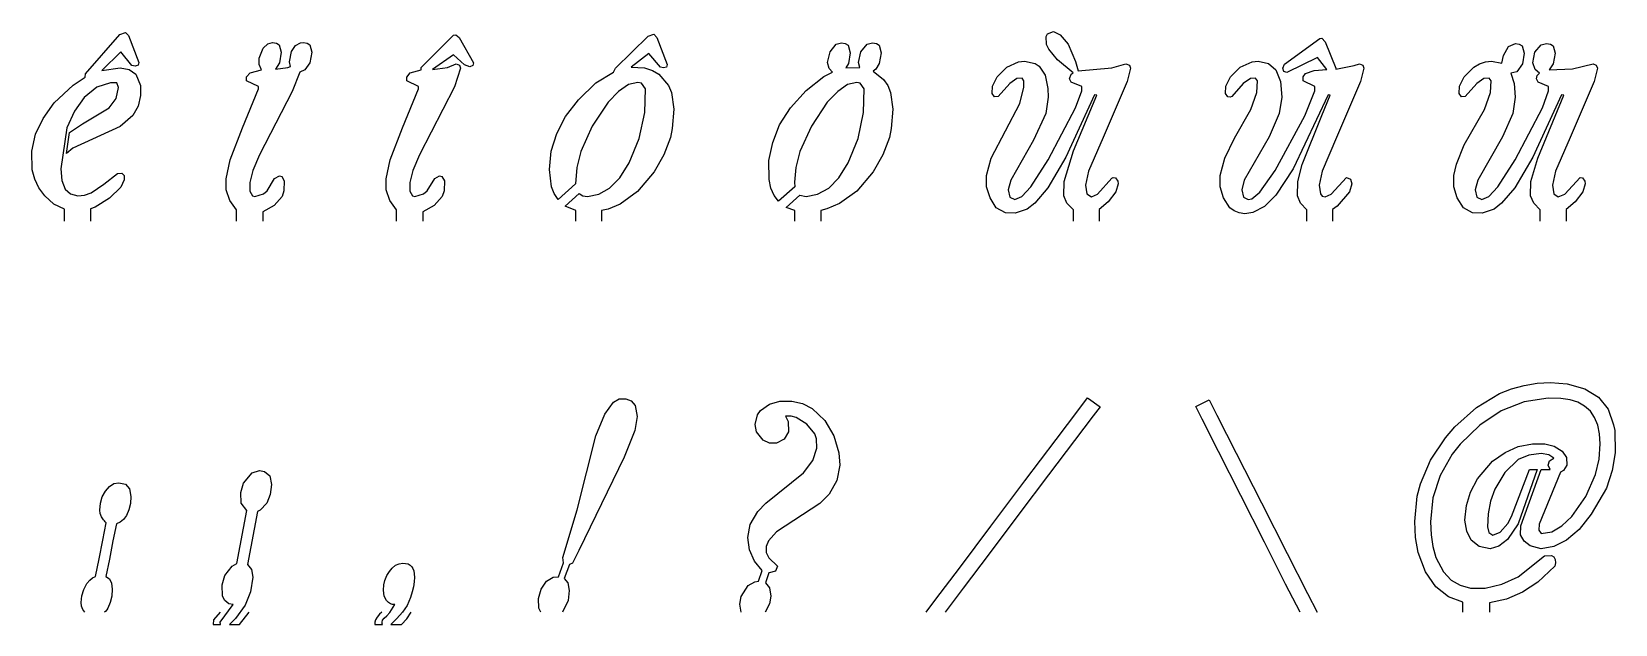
# Model space of a CAD drawing. Extents: x 759 to 2530, y -450 to 67.
# Drawn here: x 1242.7 to 1706.4, y -437.1 to -263.5 of the extents above; entities that cross this region are included whole.
import ezdxf

# ---------------------------------------------------------------- set-up
doc = ezdxf.new("R2010")
doc.units = 0
doc.header["$LTSCALE"] = 10.11836
doc.header["$MEASUREMENT"] = 0

msp = doc.modelspace()

# ---------------------------------------------------------------- linework, layer by layer
at = {"linetype": 'Continuous'}
for points in [[(1252.349417, -319.031891), (1252.349417, -315.490465), (1249.212726, -313.972711), (1246.581952, -311.544304), (1244.861831, -309.217082), (1243.647628, -306.687492), (1242.838159, -303.955534), (1242.736975, -298.49162), (1243.849995, -293.533624), (1246.076034, -288.879178), (1249.313909, -284.325916), (1254.879007, -279.165552), (1258.420433, -276.83833), (1258.521617, -275.826494), (1268.538793, -264.291563), (1270.157731, -263.684462), (1271.068383, -264.595114), (1274.103891, -272.487435), (1273.901524, -273.296904), (1272.990872, -273.600454), (1272.080219, -273.398087), (1268.842344, -269.350743), (1263.277246, -274.814658), (1268.639977, -274.106372), (1271.27075, -274.61229), (1273.193239, -275.927677), (1274.609809, -279.266736), (1274.609809, -282.20106), (1273.901524, -285.337752), (1272.38377, -288.069709), (1268.639977, -291.307584), (1254.777824, -297.580968), (1252.956519, -299.199905), (1253.765988, -293.027706), (1257.610964, -290.498116), (1265.402102, -285.84367), (1267.425774, -283.111713), (1268.134059, -279.873838), (1267.628141, -278.457267), (1265.806836, -278.457267), (1261.860676, -279.772654), (1258.116882, -282.808162), (1255.283742, -286.754322), (1253.057702, -291.611135), (1251.236398, -303.651984), (1251.539948, -307.092226), (1252.551784, -309.621816), (1254.069538, -311.038386), (1256.295578, -311.544304), (1258.218066, -311.341937), (1260.140554, -310.734836), (1263.884348, -308.205246), (1267.830508, -305.068554), (1269.145895, -304.96737), (1269.85418, -305.574472), (1269.85418, -306.889859), (1268.842344, -309.014714), (1265.503285, -312.25259), (1261.354758, -314.883363), (1259.938187, -315.389281), (1259.938187, -319.031891)], [(1401.999962, -319.031891), (1401.999962, -315.895199), (1398.964454, -314.579812), (1403.011798, -310.937203), (1404.124817, -311.544304), (1405.440204, -311.746672), (1408.779263, -311.13957), (1411.915954, -309.318265), (1414.951462, -306.282757), (1417.68342, -301.931862), (1420.617744, -294.747827), (1422.236682, -287.159057), (1422.439049, -280.278572), (1421.224846, -278.558451), (1420.21301, -278.356084), (1417.481052, -278.963185), (1414.546728, -280.986857), (1411.51122, -284.123549), (1406.856774, -291.206401), (1403.517716, -298.592804), (1402.303512, -303.247249), (1401.898778, -308.104062), (1396.839598, -312.657324), (1395.726578, -310.937203), (1394.91711, -308.913531), (1394.310008, -303.854351), (1394.815926, -298.49162), (1396.434864, -293.331256), (1399.065637, -288.37326), (1402.80943, -283.415264), (1407.86861, -278.457267), (1413.028974, -275.320576), (1413.636076, -274.207556), (1423.248518, -264.797481), (1424.867455, -264.19038), (1425.778108, -265.202216), (1428.813616, -273.094536), (1428.611248, -273.904005), (1427.700596, -274.106372), (1426.789944, -273.904005), (1423.450885, -269.856661), (1418.290521, -273.904005), (1422.135498, -274.106372), (1424.462721, -274.814658), (1426.385209, -275.927677), (1429.21835, -279.266736), (1430.027819, -281.290408), (1430.736104, -286.147221), (1430.230186, -291.813502), (1429.724268, -294.444276), (1427.80178, -299.60464), (1424.968639, -304.562636), (1420.111826, -310.330101), (1415.052646, -313.972711), (1411.51122, -315.490465), (1409.588732, -315.895199), (1409.588732, -319.031891)], [(1547.704346, -319.031891), (1547.704346, -315.692832), (1545.781857, -313.770344), (1544.871205, -311.544304), (1544.972388, -307.395777), (1547.704346, -298.390436), (1554.58483, -282.099877), (1553.876545, -281.998693), (1545.478306, -300.211741), (1540.216759, -309.217082), (1536.371782, -313.770344), (1534.145743, -315.490465), (1530.705501, -316.704668), (1527.87236, -316.603484), (1525.140403, -315.08573), (1523.319098, -312.151406), (1522.307262, -308.913531), (1522.307262, -305.574472), (1523.622649, -300.515292), (1532.020888, -284.528283), (1533.235091, -279.772654), (1533.235091, -277.850166), (1532.729173, -277.14188), (1531.110235, -277.243064), (1529.086563, -278.659634), (1525.646321, -282.504611), (1524.634485, -282.605795), (1523.9262, -281.593959), (1524.027383, -279.469103), (1525.34277, -276.737146), (1528.175911, -273.904005), (1531.616153, -272.285068), (1533.437458, -272.0827), (1536.472966, -272.790986), (1537.687169, -273.600454), (1539.40729, -276.231228), (1540.216759, -280.177388), (1540.317943, -282.706978), (1539.609658, -287.462608), (1536.068232, -295.253745), (1529.390114, -306.991042), (1528.580645, -309.824183), (1529.086563, -311.949039), (1530.604317, -312.657324), (1532.627989, -311.746672), (1535.258763, -308.913531), (1540.317943, -301.02121), (1548.311447, -285.84367), (1550.132752, -280.78449), (1550.132752, -279.570287), (1547.097244, -278.2549), (1546.591326, -277.344248), (1547.097244, -275.927677), (1547.603162, -275.522943), (1543.0499, -271.77915), (1540.52031, -268.642458), (1539.812025, -267.225888), (1539.710841, -264.898665), (1540.115576, -264.089196), (1541.835697, -263.482094), (1543.859369, -264.392747), (1546.186592, -267.124704), (1548.311447, -272.183884), (1549.120916, -274.915841), (1558.935725, -274.106372), (1563.084253, -272.892169), (1564.096089, -273.296904), (1564.39964, -274.207556), (1563.488987, -278.052533), (1556.406135, -294.444276), (1552.156424, -304.360269), (1551.245772, -308.407613), (1551.650506, -311.038386), (1552.965893, -311.847855), (1554.787198, -311.13957), (1558.935725, -306.383941), (1559.34046, -306.181574), (1560.048745, -306.282757), (1560.75703, -307.294593), (1560.858214, -308.104062), (1560.149928, -310.431285), (1557.923889, -313.365609), (1555.293116, -315.591648), (1555.293116, -319.031891)], [(1302.73885, -319.031891), (1302.73885, -315.692832), (1300.715178, -312.960875), (1299.703342, -309.824183), (1299.703342, -306.586308), (1300.816362, -301.02121), (1304.458971, -291.611135), (1309.113417, -280.278572), (1309.113417, -279.570287), (1305.673174, -277.850166), (1305.673174, -276.737146), (1306.68501, -275.522943), (1310.024069, -274.713474), (1309.315784, -273.094536), (1309.315784, -271.273232), (1310.529987, -268.338907), (1311.845374, -267.02352), (1313.261944, -266.618786), (1314.374964, -266.821153), (1315.184433, -267.327071), (1315.791534, -269.451927), (1315.285616, -272.588618), (1314.071413, -274.511107), (1317.714023, -274.005189), (1318.523492, -273.701638), (1318.219941, -272.285068), (1318.827042, -269.24956), (1319.940062, -267.529438), (1321.457816, -266.71997), (1322.267285, -266.618786), (1323.380304, -266.821153), (1324.189773, -267.327071), (1324.796875, -269.451927), (1324.189773, -272.588618), (1322.672019, -274.713474), (1321.255449, -275.320576), (1319.02941, -280.986857), (1309.416968, -299.60464), (1307.494479, -304.157902), (1306.583827, -307.699328), (1306.583827, -310.228918), (1307.393296, -311.544304), (1308.101581, -311.746672), (1310.631171, -311.038386), (1311.643007, -310.127734), (1313.869046, -306.485124), (1315.285616, -305.675656), (1315.993902, -305.878023), (1316.702187, -307.19341), (1316.601003, -310.127734), (1316.095085, -311.746672), (1313.767862, -314.377445), (1310.428804, -316.299934), (1310.428804, -319.031891)], [(1349.586857, -319.031891), (1349.586857, -315.692832), (1347.563185, -312.960875), (1346.551349, -309.824183), (1346.551349, -306.586308), (1347.664368, -301.02121), (1351.306978, -291.611135), (1355.961424, -280.278572), (1355.961424, -279.570287), (1352.521181, -277.850166), (1352.521181, -276.83833), (1353.533017, -275.522943), (1356.770892, -274.713474), (1356.770892, -274.005189), (1366.180967, -264.49393), (1366.889252, -264.392747), (1367.901088, -265.202216), (1372.049616, -272.588618), (1371.847249, -273.398087), (1371.03778, -273.802822), (1369.418842, -273.19572), (1366.180967, -270.261396), (1360.109951, -274.61229), (1364.460846, -274.005189), (1366.990436, -272.892169), (1368.002272, -273.296904), (1368.305823, -274.207556), (1366.484518, -279.67147), (1356.264974, -299.60464), (1354.342486, -304.157902), (1353.431834, -307.699328), (1353.431834, -310.228918), (1354.241302, -311.544304), (1354.949588, -311.746672), (1357.479178, -311.038386), (1358.491014, -310.127734), (1360.717053, -306.485124), (1362.133623, -305.675656), (1362.841908, -305.878023), (1363.550194, -307.19341), (1363.44901, -310.127734), (1362.943092, -311.746672), (1360.615869, -314.377445), (1357.27681, -316.299934), (1357.27681, -319.031891)], [(1466.150364, -319.031891), (1466.150364, -315.895199), (1463.620774, -314.984547), (1467.668118, -311.341937), (1469.489423, -311.746672), (1472.828482, -311.13957), (1476.066357, -309.318265), (1479.000681, -306.282757), (1481.732638, -301.931862), (1484.666963, -294.747827), (1486.2859, -287.159057), (1486.488268, -280.278572), (1485.274064, -278.558451), (1484.262228, -278.356084), (1481.530271, -278.963185), (1478.69713, -280.986857), (1475.661622, -284.123549), (1471.007177, -291.206401), (1467.668118, -298.592804), (1466.453915, -303.247249), (1466.04918, -307.598144), (1466.150364, -308.913531), (1461.394735, -313.163242), (1460.079348, -311.443121), (1459.168696, -309.318265), (1458.662778, -306.788675), (1458.561594, -301.223577), (1459.674614, -295.96203), (1461.698286, -290.801666), (1464.936161, -285.84367), (1469.489423, -280.683306), (1474.649786, -276.635962), (1477.179376, -275.320576), (1476.16754, -274.30874), (1475.762806, -272.487435), (1476.471091, -269.350743), (1478.292396, -267.124704), (1479.81015, -266.71997), (1480.92317, -266.922337), (1481.732638, -267.428255), (1482.33974, -269.654294), (1481.833822, -272.790986), (1481.125537, -274.106372), (1485.172881, -274.005189), (1484.768146, -272.487435), (1485.476432, -269.350743), (1487.297736, -267.124704), (1488.916674, -266.71997), (1490.029694, -266.922337), (1490.839162, -267.428255), (1491.446264, -269.654294), (1490.839162, -272.790986), (1489.827326, -274.511107), (1489.119041, -275.017025), (1492.154549, -277.546615), (1493.368752, -279.266736), (1494.178221, -281.290408), (1494.886506, -286.147221), (1494.380588, -291.813502), (1493.87467, -294.444276), (1491.952182, -299.60464), (1489.119041, -304.562636), (1484.262228, -310.228918), (1479.203048, -313.871527), (1475.560439, -315.389281), (1473.739134, -315.895199), (1473.739134, -319.031891)], [(1616.003276, -319.031891), (1616.003276, -315.692832), (1614.181971, -313.770344), (1613.271318, -311.544304), (1613.372502, -307.395777), (1614.687889, -302.43778), (1620.455354, -288.069709), (1622.88376, -282.099877), (1622.276659, -281.998693), (1612.057115, -303.651984), (1606.997935, -311.341937), (1603.658876, -314.680996), (1600.218634, -316.502301), (1597.891411, -316.805852), (1596.272474, -316.603484), (1594.75472, -315.996383), (1593.540516, -315.08573), (1591.618028, -312.151406), (1590.707376, -308.913531), (1590.707376, -305.574472), (1592.022762, -300.515292), (1594.855903, -294.646643), (1599.611532, -286.248404), (1601.432837, -281.290408), (1601.635204, -277.850166), (1601.028103, -277.14188), (1599.510349, -277.243064), (1597.385493, -278.659634), (1594.046434, -282.504611), (1593.6417, -282.706978), (1592.933415, -282.605795), (1592.22513, -281.593959), (1592.326313, -279.469103), (1593.742884, -276.737146), (1596.576024, -273.904005), (1600.016267, -272.285068), (1601.837572, -272.0827), (1604.87308, -272.790986), (1606.997935, -274.713474), (1608.313322, -278.052533), (1608.718056, -282.706978), (1607.908588, -287.462608), (1604.974263, -294.343092), (1597.689044, -306.991042), (1596.980759, -309.824183), (1597.486677, -311.949039), (1598.903247, -312.657324), (1599.915083, -312.454957), (1602.242306, -310.532468), (1606.795568, -304.157902), (1615.497358, -288.170893), (1618.431682, -280.78449), (1618.431682, -279.570287), (1614.99144, -277.850166), (1614.99144, -276.737146), (1615.699725, -275.72531), (1618.229315, -274.814658), (1621.871924, -274.61229), (1619.139967, -271.070864), (1610.23581, -275.421759), (1609.325158, -275.118208), (1609.021607, -274.207556), (1609.527525, -272.993353), (1619.848252, -265.505766), (1620.455354, -265.404583), (1621.366006, -266.416419), (1624.502698, -274.207556), (1624.502698, -274.511107), (1629.865429, -273.398087), (1631.484366, -272.892169), (1632.395019, -273.296904), (1632.69857, -274.207556), (1631.787917, -278.052533), (1624.705065, -294.444276), (1620.556538, -304.360269), (1619.645885, -308.407613), (1620.05062, -311.038386), (1620.556538, -311.645488), (1621.366006, -311.847855), (1623.187311, -311.13957), (1627.63939, -306.181574), (1628.853593, -306.687492), (1629.258327, -308.104062), (1628.550042, -310.431285), (1624.907432, -314.579812), (1623.592046, -315.591648), (1623.592046, -319.031891)], [(1684.403389, -319.031891), (1684.403389, -315.692832), (1682.480901, -313.770344), (1681.570248, -311.544304), (1681.671432, -307.395777), (1683.695104, -300.515292), (1691.283874, -282.099877), (1690.575589, -281.998693), (1682.17735, -300.211741), (1676.915803, -309.217082), (1673.070826, -313.770344), (1670.844787, -315.490465), (1667.404544, -316.704668), (1664.571404, -316.603484), (1661.94063, -315.08573), (1660.018142, -312.151406), (1659.107489, -308.913531), (1659.107489, -305.574472), (1659.815774, -302.336597), (1662.142997, -296.670315), (1668.011646, -286.248404), (1669.832951, -281.290408), (1670.035318, -277.850166), (1669.428216, -277.14188), (1667.910462, -277.243064), (1665.785607, -278.659634), (1662.446548, -282.504611), (1661.333528, -282.605795), (1660.625243, -281.593959), (1660.726427, -279.469103), (1662.142997, -276.737146), (1664.976138, -273.904005), (1666.595076, -272.892169), (1668.315197, -272.285068), (1670.136502, -272.0827), (1673.17201, -272.689802), (1673.576744, -270.463763), (1675.094498, -267.832989), (1677.11817, -266.922337), (1678.23119, -267.124704), (1679.040658, -267.630622), (1679.64776, -269.755478), (1679.141842, -272.892169), (1677.522904, -275.219392), (1675.802783, -275.624126), (1676.713436, -278.659634), (1677.016986, -282.706978), (1676.308701, -287.462608), (1673.374377, -294.343092), (1666.089158, -306.991042), (1665.279689, -309.824183), (1665.785607, -311.949039), (1667.303361, -312.657324), (1669.327033, -311.746672), (1671.957806, -308.913531), (1677.016986, -301.02121), (1685.010491, -285.84367), (1686.831796, -280.78449), (1686.831796, -279.570287), (1683.796288, -278.2549), (1683.29037, -277.344248), (1683.492737, -276.332412), (1684.201022, -275.624126), (1682.885635, -274.61229), (1682.17735, -272.588618), (1682.784452, -269.451927), (1684.605756, -267.327071), (1686.224694, -266.922337), (1687.337714, -267.124704), (1688.147182, -267.630622), (1688.754284, -269.755478), (1688.147182, -272.892169), (1687.034163, -274.713474), (1693.813464, -274.409923), (1699.88448, -272.892169), (1700.795132, -273.296904), (1701.098683, -274.207556), (1700.188031, -278.052533), (1693.105179, -294.444276), (1688.855468, -304.360269), (1687.944815, -308.407613), (1688.34955, -311.038386), (1689.664936, -311.847855), (1691.587425, -311.13957), (1696.039503, -306.181574), (1696.747788, -306.282757), (1697.456074, -307.294593), (1697.557257, -308.104062), (1696.848972, -310.431285), (1694.622933, -313.365609), (1691.992159, -315.591648), (1691.992159, -319.031891)], [(1504.600132, -433.571726), (1507.472507, -429.740614), (1514.322017, -420.627895), (1523.537985, -408.37347), (1533.509732, -395.117238), (1542.626581, -382.999101), (1549.277854, -374.158958), (1551.852873, -370.73671)], [(1551.852873, -370.73671), (1552.797253, -371.418763), (1554.551103, -372.685432), (1555.495483, -373.367484)], [(1661.738263, -433.571726), (1661.738263, -430.637402), (1657.488552, -429.018464), (1653.845942, -426.08414), (1650.810434, -421.733245), (1648.685578, -416.066963), (1647.87611, -411.716068), (1647.673742, -406.960439), (1648.382028, -399.574036), (1649.29268, -395.931427), (1652.227004, -389.050942), (1656.679083, -382.474008), (1659.41104, -379.236133), (1665.684423, -373.569851), (1672.463724, -369.522507), (1676.00515, -368.105937), (1679.64776, -367.094101), (1683.492737, -366.486999), (1687.337714, -366.284632), (1692.29571, -366.689366), (1697.456074, -368.105937), (1701.402234, -370.534343), (1704.235375, -374.075769), (1705.854312, -378.629031), (1706.259047, -380.349152), (1706.36023, -386.824903), (1705.449578, -392.08645), (1703.729457, -397.246814), (1699.277378, -404.835584), (1695.735952, -409.287662), (1692.093343, -412.424354), (1688.34955, -414.346842), (1684.605756, -414.953944), (1681.469065, -414.144475), (1679.64776, -412.727904), (1678.635924, -410.9066), (1678.737108, -408.275826), (1684.605756, -391.782899), (1687.23653, -391.782899), (1686.730612, -390.467512), (1687.135346, -389.253309), (1688.34955, -388.44384), (1686.932979, -387.432004), (1684.605756, -387.02727), (1681.06433, -387.533188), (1677.927639, -388.848575), (1673.981478, -392.592368), (1671.047154, -397.550364), (1669.832951, -400.990607), (1669.124666, -404.7344), (1668.922298, -408.579377), (1669.327033, -410.198314), (1670.541236, -411.007783), (1672.666092, -410.097131), (1674.892131, -407.567541), (1676.00515, -405.543869), (1681.266698, -391.782899), (1683.492737, -391.782899), (1677.927639, -407.668724), (1674.790947, -412.221986), (1672.261357, -414.245658), (1669.731767, -414.953944), (1666.493892, -414.346842), (1664.166669, -412.424354), (1662.851282, -409.79358), (1662.345364, -406.555705), (1662.750099, -402.305994), (1663.964302, -398.359833), (1665.987974, -394.514856), (1670.440052, -389.354493), (1674.082662, -386.723719), (1677.927639, -385.003598), (1682.076166, -384.194129), (1685.718776, -384.194129), (1688.450733, -384.902414), (1690.777956, -386.420168), (1692.093343, -388.241473), (1692.194526, -390.467512), (1691.18269, -392.08645), (1690.272038, -392.491184), (1684.099838, -407.769908), (1683.998655, -409.490029), (1684.605756, -410.501865), (1687.742448, -409.995947), (1690.676772, -408.275826), (1693.611097, -405.543869), (1697.759624, -399.67522), (1700.592765, -393.19947), (1701.604601, -388.747391), (1701.908152, -384.194129), (1701.705785, -381.259805), (1701.199867, -378.730215), (1700.289214, -376.504176), (1699.075011, -374.682871), (1697.35489, -373.165117), (1695.432402, -372.052097), (1693.105179, -371.343812), (1690.373222, -370.939078), (1686.730612, -370.837894), (1679.64776, -371.950914), (1672.969642, -374.581687), (1666.696259, -378.730215), (1660.928794, -384.295313), (1658.601571, -387.229637), (1655.060145, -393.50302), (1652.93529, -400.079954), (1652.227004, -407.061623), (1652.429372, -410.9066), (1652.93529, -414.346842), (1653.845942, -417.483534), (1656.071981, -421.733245), (1658.29802, -424.161651), (1660.928794, -425.679405), (1663.964302, -426.488874), (1668.214013, -426.488874), (1673.17201, -425.375854), (1677.927639, -423.149815), (1685.617592, -417.078799), (1687.641264, -416.977616), (1688.34955, -417.38235), (1688.754284, -418.090635), (1688.855468, -419.102471), (1688.6531, -420.114307), (1683.695104, -424.768753), (1679.141842, -427.703077), (1674.487396, -429.726749), (1669.5294, -430.839769), (1669.5294, -433.571726)], [(1391.780418, -433.571726), (1391.173316, -432.357523), (1391.072133, -429.524382), (1391.881602, -426.792425), (1393.500539, -424.465202), (1395.423028, -423.250999), (1396.940782, -423.149815), (1398.458536, -419.102471), (1398.256168, -417.483534), (1402.404696, -403.520197), (1407.86861, -381.866906), (1410.499384, -375.49234), (1413.028974, -372.052097), (1414.749095, -371.040261), (1416.671584, -371.040261), (1418.290521, -371.647363), (1419.403541, -372.96275), (1420.010642, -376.200625), (1419.302357, -380.349152), (1416.165666, -388.14029), (1402.910614, -415.459862), (1401.089309, -419.203655), (1400.178657, -419.608389), (1398.660903, -423.655733), (1399.672739, -424.97112), (1400.077473, -427.197159), (1399.773922, -430.131484), (1398.154985, -433.571726)], [(1450.466906, -433.571726), (1450.062172, -431.244503), (1450.466906, -428.91728), (1452.490578, -425.780589), (1454.413066, -424.667569), (1455.526086, -424.465202), (1456.639106, -421.32851), (1454.311883, -418.596553), (1452.895312, -415.257494), (1452.389394, -411.716068), (1453.09768, -407.871092), (1455.323719, -404.026115), (1457.650942, -401.597708), (1468.679954, -392.693552), (1471.411911, -389.152126), (1472.626114, -385.509516), (1472.524931, -382.777559), (1472.019013, -381.259805), (1469.69179, -378.426664), (1466.555098, -376.504176), (1465.037344, -376.099441), (1463.418407, -376.099441), (1464.227876, -377.718379), (1464.329059, -380.753887), (1463.013672, -382.878742), (1460.787633, -383.991762), (1458.763961, -383.991762), (1456.841473, -383.182293), (1454.918984, -380.753887), (1454.51425, -378.527848), (1455.222535, -375.694707), (1456.133188, -374.480504), (1458.763961, -372.659199), (1461.799469, -371.748546), (1465.239712, -371.748546), (1468.376403, -372.456832), (1471.209544, -373.873402), (1474.953337, -377.414828), (1477.584111, -381.866906), (1479.000681, -386.824903), (1479.304232, -390.467512), (1478.494763, -395.020774), (1476.16754, -398.966935), (1473.435583, -401.698892), (1460.787633, -409.995947), (1458.46041, -412.626721), (1457.752125, -414.346842), (1457.752125, -416.066963), (1458.561594, -417.584717), (1461.091184, -420.114307), (1460.484082, -421.530878), (1458.662778, -422.036796), (1458.561594, -422.036796), (1457.549758, -424.97112), (1458.763961, -426.38769), (1459.168696, -428.816097), (1458.763961, -431.14332), (1457.448574, -433.571726)], [(1555.495483, -373.367484), (1553.451751, -376.075842), (1548.066306, -383.214448), (1540.457771, -393.303603), (1531.744771, -404.863608), (1523.045932, -416.414763), (1515.479876, -426.477369), (1510.16523, -433.571726)], [(1583.52334, -373.2663), (1584.546419, -372.767877), (1586.446422, -371.842235), (1587.4695, -371.343812)], [(1614.080787, -433.571726), (1609.849814, -425.310272), (1603.640139, -413.080173), (1596.677208, -399.321077), (1590.186467, -386.472634), (1585.393363, -376.974492), (1583.52334, -373.2663)], [(1587.4695, -371.343812), (1589.723646, -375.784648), (1595.384306, -386.937329), (1602.798816, -401.547117), (1610.314509, -416.359271), (1616.27872, -428.119054), (1619.038784, -433.571726)], [(1297.882037, -433.571726), (1295.959549, -435.797765), (1295.858365, -437.113152), (1297.983221, -437.113152), (1297.882037, -436.50605), (1301.727014, -431.345687), (1300.411627, -431.14332), (1299.298608, -430.131484), (1298.590322, -428.816097), (1298.489139, -425.578222), (1299.298608, -422.846264), (1301.423463, -420.114307), (1302.840034, -419.304838), (1305.774358, -403.722564), (1304.054237, -401.597708), (1303.953053, -398.461017), (1304.762522, -395.72906), (1307.292112, -392.693552), (1309.416968, -392.08645), (1310.934722, -392.288817), (1312.452476, -393.604204), (1312.958394, -396.133794), (1312.553659, -399.068118), (1311.541823, -401.597708), (1309.619335, -403.62138), (1308.809866, -404.026115), (1305.875542, -419.608389), (1307.089745, -421.02496), (1307.494479, -423.250999), (1306.786194, -427.601894), (1305.26844, -431.44687), (1302.435299, -435.393031), (1300.613994, -437.113152), (1303.548319, -437.113152), (1306.38146, -433.571726)], [(1262.670144, -403.62138), (1262.846279, -401.593961), (1263.404662, -399.746423), (1264.390266, -398.056282)], [(1264.390266, -398.056282), (1265.544508, -396.707168), (1266.811177, -395.897699), (1268.235242, -395.627876)], [(1268.235242, -395.627876), (1270.187711, -396.092571), (1271.375682, -397.456676), (1271.776668, -399.67522)], [(1271.776668, -399.67522), (1271.638009, -401.725125), (1271.207042, -403.595148), (1270.461282, -405.240318)], [(1261.455941, -423.048632), (1262.471525, -417.948229), (1263.577049, -412.465577), (1264.592633, -407.365174)], [(1263.783164, -406.454521), (1263.134839, -405.607577), (1262.778823, -404.670692), (1262.670144, -403.62138)], [(1264.592633, -407.365174), (1264.29283, -407.129079), (1264.015512, -406.825528), (1263.783164, -406.454521)], [(1267.526957, -407.668724), (1266.537606, -412.600488), (1265.4808, -417.981957), (1264.491449, -423.048632)], [(1270.461282, -405.240318), (1269.61059, -406.387065), (1268.647472, -407.196534), (1267.526957, -407.668724)], [(1345.235962, -433.571726), (1344.527677, -434.178828), (1343.920575, -434.988296), (1343.414657, -435.797765), (1343.21229, -436.50605), (1343.21229, -437.113152), (1345.438329, -437.113152), (1345.337146, -436.910785), (1345.337146, -436.50605), (1345.438329, -435.898949), (1345.944247, -435.291847), (1346.753716, -434.583562), (1347.563185, -433.67291), (1349.080939, -431.345687), (1348.372654, -431.345687), (1347.765552, -431.14332), (1347.15845, -430.738585), (1346.652532, -430.131484), (1345.944247, -428.816097), (1345.74188, -427.095976), (1345.843064, -425.578222), (1346.146614, -424.262835), (1346.753716, -422.846264), (1347.462001, -421.632061), (1348.27147, -420.620225), (1349.283306, -419.810756), (1350.295142, -419.406022), (1351.408162, -419.203655), (1352.21763, -419.304838), (1352.925916, -419.406022), (1353.533017, -419.810756), (1354.038935, -420.215491), (1354.342486, -420.721409), (1354.646037, -421.429694), (1354.848404, -423.250999), (1354.74722, -424.667569), (1354.544853, -426.08414), (1354.140119, -427.601894), (1353.634201, -429.220831), (1352.622365, -431.548054), (1351.306978, -433.571726), (1349.68804, -435.393031), (1347.866736, -437.113152), (1351.003427, -437.113152), (1352.521181, -435.494214), (1353.836568, -433.571726)], [(1257.20623, -430.738585), (1257.40485, -428.711166), (1257.985718, -426.863628), (1258.926351, -425.173487)], [(1258.926351, -425.173487), (1259.739568, -424.195379), (1260.575269, -423.487094), (1261.455941, -423.048632)], [(1264.491449, -423.048632), (1265.503285, -423.816877), (1266.110387, -425.079799), (1266.312754, -426.792425)], [(1258.31925, -433.571726), (1257.715896, -432.724782), (1257.337394, -431.787897), (1257.20623, -430.738585)], [(1266.312754, -426.792425), (1266.174095, -428.84233), (1265.743128, -430.712352), (1264.997367, -432.357523)], [(1264.997367, -432.357523), (1264.716302, -432.829713), (1264.435236, -433.234447), (1264.086715, -433.571726)]]:
    msp.add_lwpolyline(points, dxfattribs=at)

doc.saveas('drawing.dxf')
